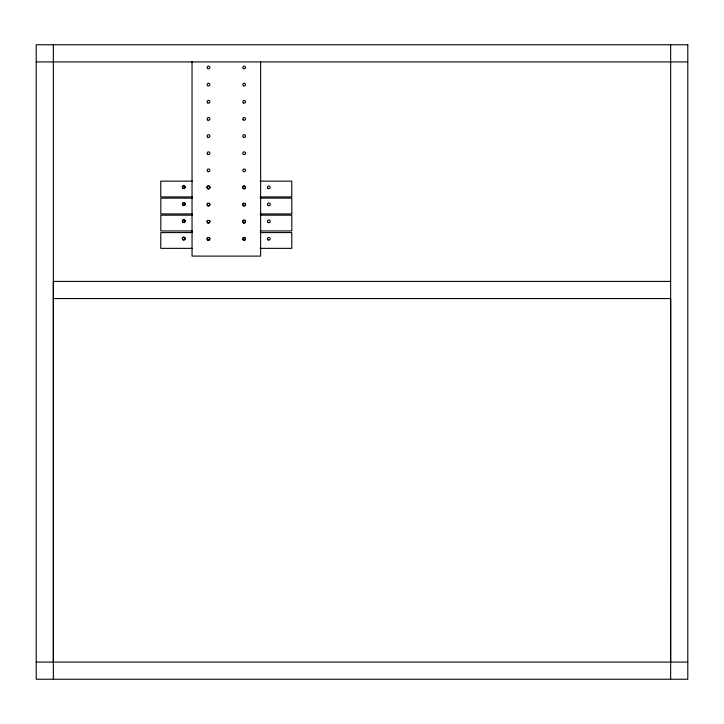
<?xml version="1.0" encoding="UTF-8"?>
<svg xmlns="http://www.w3.org/2000/svg" width="724" height="724" viewBox="0 0 724 724"><rect width="100%" height="100%" fill="white"/><g stroke="black" fill="none" stroke-linecap="round" stroke-linejoin="round"><path stroke-width="1.09" d="M53.35 662.08L53.359 281.41L670.668 281.41M670.65 662.08L670.668 298.55L53.35 298.55M36.2 61.92L687.8 61.92M192.376 181.145L160.755 181.145L160.755 196.919L192.376 196.919M260.142 181.145L291.763 181.145L291.763 196.919L260.142 196.919M192.439 198.141L160.819 198.141L160.819 213.915L192.439 213.915M260.206 198.141L291.826 198.141L291.826 213.915L260.206 213.915M192.439 215.164L160.809 215.164L160.809 230.938L192.439 230.938M260.197 215.164L291.817 215.164L291.817 230.938L260.197 230.938M192.403 232.576L160.782 232.576L160.782 248.35L192.403 248.35M260.169 232.576L291.79 232.576L291.79 248.35L260.169 248.35M36.2 662.08L687.8 662.08M670.65 44.77L670.65 679.23M260.631 61.64L260.631 256.097L192.041 256.097L192.041 61.64M53.35 44.77L53.35 679.23M244.848 203.127A1.376 1.376 0 0 1 245.201 205.2A1.376 1.376 0 0 1 243.092 205.173A1.376 1.376 0 0 1 243.499 203.109M209.815 203.96A1.376 1.376 0 0 1 208.494 205.688A1.376 1.376 0 0 1 207.164 203.96M207.517 203.344A1.376 1.376 0 0 1 207.806 203.127M209.173 203.127A1.376 1.376 0 0 1 209.679 203.625M184.149 205.634A1.376 1.376 0 0 1 182.43 204.195A1.376 1.376 0 0 1 184.376 203.073A1.376 1.376 0 0 1 184.765 205.281M183.407 240.069A1.376 1.376 0 0 1 182.638 237.961A1.376 1.376 0 0 1 184.882 237.961A1.376 1.376 0 0 1 184.113 240.069M243.463 220.15A1.376 1.376 0 0 1 245.436 220.865A1.376 1.376 0 0 1 244.386 222.684A1.376 1.376 0 0 1 242.775 221.336M242.839 220.947A1.376 1.376 0 0 1 243.21 220.34M209.435 220.368A1.376 1.376 0 0 1 209.435 222.304A1.376 1.376 0 0 1 207.498 222.304A1.376 1.376 0 0 1 207.498 220.368M183.434 222.666A1.376 1.376 0 0 1 182.665 220.548A1.376 1.376 0 0 1 184.919 220.548A1.376 1.376 0 0 1 184.149 222.666M183.38 188.638A1.376 1.376 0 0 1 182.611 186.53A1.376 1.376 0 0 1 184.855 186.53A1.376 1.376 0 0 1 184.086 188.638M687.8 44.77L36.2 44.77L36.2 679.23L687.8 679.23L687.8 44.77M207.535 68.445A1.376 1.376 0 0 0 209.824 67.83A1.376 1.376 0 0 0 208.15 66.156A1.376 1.376 0 0 0 207.535 68.445M207.535 85.595A1.376 1.376 0 0 0 209.824 84.98A1.376 1.376 0 0 0 208.15 83.296A1.376 1.376 0 0 0 207.535 85.595M207.815 102.962A1.376 1.376 0 0 0 209.879 101.767A1.376 1.376 0 0 0 207.815 100.582A1.376 1.376 0 0 0 207.815 102.962M207.815 120.103A1.376 1.376 0 0 0 209.879 118.917A1.376 1.376 0 0 0 207.815 117.731A1.376 1.376 0 0 0 207.815 120.103M207.815 137.252A1.376 1.376 0 0 0 209.879 136.067A1.376 1.376 0 0 0 207.815 134.881A1.376 1.376 0 0 0 207.815 137.252M207.535 154.185A1.376 1.376 0 0 0 209.824 153.569A1.376 1.376 0 0 0 208.15 151.886A1.376 1.376 0 0 0 207.535 154.185M207.815 171.552A1.376 1.376 0 0 0 209.879 170.357A1.376 1.376 0 0 0 207.815 169.172A1.376 1.376 0 0 0 207.815 171.552M207.815 188.692A1.376 1.376 0 0 0 209.879 187.507A1.376 1.376 0 0 0 207.815 186.321A1.376 1.376 0 0 0 207.815 188.692M207.815 205.842A1.376 1.376 0 0 0 209.879 204.657A1.376 1.376 0 0 0 207.815 203.471A1.376 1.376 0 0 0 207.815 205.842M207.815 222.992A1.376 1.376 0 0 0 209.879 221.806A1.376 1.376 0 0 0 207.815 220.612A1.376 1.376 0 0 0 207.815 222.992M207.815 240.142A1.376 1.376 0 0 0 209.879 238.947A1.376 1.376 0 0 0 207.815 237.762A1.376 1.376 0 0 0 207.815 240.142M243.201 68.445A1.376 1.376 0 0 0 245.49 67.83A1.376 1.376 0 0 0 243.816 66.156A1.376 1.376 0 0 0 243.201 68.445M243.481 85.812A1.376 1.376 0 0 0 245.545 84.627A1.376 1.376 0 0 0 243.481 83.432A1.376 1.376 0 0 0 243.481 85.812M243.481 102.962A1.376 1.376 0 0 0 245.545 101.767A1.376 1.376 0 0 0 243.481 100.582A1.376 1.376 0 0 0 243.481 102.962M243.201 119.885A1.376 1.376 0 0 0 245.49 119.27A1.376 1.376 0 0 0 243.816 117.596A1.376 1.376 0 0 0 243.201 119.885M243.481 137.252A1.376 1.376 0 0 0 245.545 136.067A1.376 1.376 0 0 0 243.481 134.881A1.376 1.376 0 0 0 243.481 137.252M243.481 154.402A1.376 1.376 0 0 0 245.545 153.217A1.376 1.376 0 0 0 243.481 152.022A1.376 1.376 0 0 0 243.481 154.402M243.481 171.552A1.376 1.376 0 0 0 245.545 170.357A1.376 1.376 0 0 0 243.481 169.172A1.376 1.376 0 0 0 243.481 171.552M243.481 188.692A1.376 1.376 0 0 0 245.545 187.507A1.376 1.376 0 0 0 243.481 186.321A1.376 1.376 0 0 0 243.481 188.692M243.481 205.842A1.376 1.376 0 0 0 245.545 204.657A1.376 1.376 0 0 0 243.481 203.471A1.376 1.376 0 0 0 243.481 205.842M243.481 222.992A1.376 1.376 0 0 0 245.545 221.806A1.376 1.376 0 0 0 243.481 220.612A1.376 1.376 0 0 0 243.481 222.992M243.481 240.142A1.376 1.376 0 0 0 245.545 238.947A1.376 1.376 0 0 0 243.481 237.762A1.376 1.376 0 0 0 243.481 240.142M268.161 205.498A1.376 1.376 0 0 0 270.224 204.313A1.376 1.376 0 0 0 268.161 203.127A1.376 1.376 0 0 0 268.161 205.498M183.027 205.091A1.376 1.376 0 0 0 185.163 204.059A1.376 1.376 0 0 0 183.199 202.72A1.376 1.376 0 0 0 183.027 205.091M243.436 239.934A1.376 1.376 0 0 0 245.49 238.748A1.376 1.376 0 0 0 243.436 237.562A1.376 1.376 0 0 0 243.436 239.934M207.752 239.934A1.376 1.376 0 0 0 209.806 238.748A1.376 1.376 0 0 0 207.752 237.562A1.376 1.376 0 0 0 207.752 239.934M268.124 239.934A1.376 1.376 0 0 0 270.188 238.748A1.376 1.376 0 0 0 268.124 237.562A1.376 1.376 0 0 0 268.124 239.934M182.991 239.526A1.376 1.376 0 0 0 185.127 238.495A1.376 1.376 0 0 0 183.163 237.155A1.376 1.376 0 0 0 182.991 239.526M268.151 222.521A1.376 1.376 0 0 0 270.215 221.336A1.376 1.376 0 0 0 268.151 220.15A1.376 1.376 0 0 0 268.151 222.521M183.018 222.114A1.376 1.376 0 0 0 185.163 221.082A1.376 1.376 0 0 0 183.19 219.743A1.376 1.376 0 0 0 183.018 222.114M243.409 188.502A1.376 1.376 0 0 0 245.463 187.317A1.376 1.376 0 0 0 243.409 186.131A1.376 1.376 0 0 0 243.409 188.502M207.743 188.502A1.376 1.376 0 0 0 209.797 187.317A1.376 1.376 0 0 0 207.743 186.131A1.376 1.376 0 0 0 207.725 188.502A1.376 1.376 0 0 0 209.779 187.317A1.376 1.376 0 0 0 207.725 186.131A1.376 1.376 0 0 0 207.743 188.502M268.097 188.502A1.376 1.376 0 0 0 270.161 187.317A1.376 1.376 0 0 0 268.097 186.131A1.376 1.376 0 0 0 268.097 188.502M182.964 188.095A1.376 1.376 0 0 0 185.1 187.064A1.376 1.376 0 0 0 183.136 185.724A1.376 1.376 0 0 0 182.964 188.095"/></g></svg>
